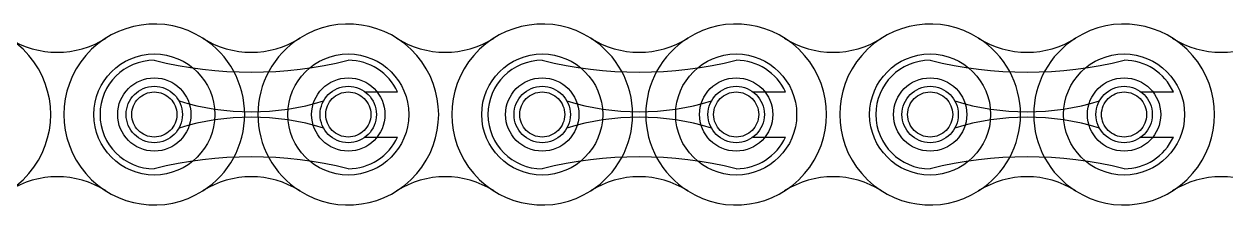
# Model space of a CAD drawing. Header units: metres. Extents: x 0 to 21025, y 0 to 14850.
# Drawn here: x 2350.6 to 2429.3, y 13249.6 to 13261.4 of the extents above; entities that cross this region are included whole.
import ezdxf

# ---------------------------------------------------------------- set-up
doc = ezdxf.new("R2010")
doc.units = ezdxf.units.M
doc.header["$LTSCALE"] = 25
doc.linetypes.add('HIDDEN2', pattern=[4.7625, 3.175, -1.5875])
doc.layers.add('ST1', color=7, linetype='HIDDEN2')

msp = doc.modelspace()

# ---------------------------------------------------------------- linework, layer by layer
at = {"layer": 'ST1'}
for p, q in [((2372.938, 13256.997), (2375.061, 13256.997)), ((2398.338, 13256.997), (2400.461, 13256.997)), ((2423.737, 13256.997), (2425.861, 13256.997)), ((2372.938, 13254.045), (2375.061, 13254.045)), ((2398.338, 13254.045), (2400.461, 13254.045)), ((2423.737, 13254.045), (2425.861, 13254.045))]:
    msp.add_line(p, q, dxfattribs=at)
for centre, radius in [((2359.131, 13255.521), 3.96), ((2371.831, 13255.521), 3.96), ((2384.531, 13255.521), 3.96), ((2397.23, 13255.521), 3.96), ((2409.93, 13255.521), 3.96), ((2422.63, 13255.521), 3.96), ((2359.131, 13255.521), 2.398), ((2371.831, 13255.521), 2.398), ((2384.531, 13255.521), 2.399), ((2397.23, 13255.521), 2.398), ((2409.93, 13255.521), 2.399), ((2422.63, 13255.521), 2.399), ((2359.131, 13255.521), 1.845), ((2359.131, 13255.521), 1.476), ((2371.831, 13255.521), 1.845), ((2371.831, 13255.521), 1.476), ((2384.531, 13255.521), 1.845), ((2384.531, 13255.521), 1.476), ((2397.23, 13255.521), 1.845), ((2397.23, 13255.521), 1.476), ((2409.93, 13255.521), 1.845), ((2409.93, 13255.521), 1.476), ((2422.63, 13255.521), 1.845), ((2422.63, 13255.521), 1.476)]:
    msp.add_circle(centre, radius, dxfattribs=at)
for centre, radius, start, end in [((2346.431, 13255.521), 5.92, 237.56669, 122.43331), ((2359.131, 13255.521), 5.92, 57.56669, 302.43331), ((2371.831, 13255.521), 5.92, 237.56669, 122.43331), ((2384.531, 13255.521), 5.92, 57.56669, 302.43331), ((2397.23, 13255.521), 5.92, 237.56669, 122.43331), ((2409.93, 13255.521), 5.92, 57.56669, 302.43331), ((2422.63, 13255.521), 5.92, 237.56669, 122.43331), ((2352.781, 13265.514), 5.92, 237.56669, 302.43331), ((2365.481, 13265.514), 5.92, 237.56669, 302.43331), ((2359.131, 13255.521), 5.92, 302.43324, 57.56676), ((2371.831, 13255.521), 5.92, 122.43324, 237.56676), ((2378.181, 13265.514), 5.92, 237.56669, 302.43331), ((2390.881, 13265.514), 5.92, 237.56669, 302.43331), ((2384.531, 13255.521), 5.92, 302.43324, 57.56676), ((2397.23, 13255.521), 5.92, 122.43324, 237.56676), ((2403.58, 13265.514), 5.92, 237.56669, 302.43331), ((2416.28, 13265.514), 5.92, 237.56669, 302.43331), ((2409.93, 13255.521), 5.92, 302.43324, 57.56676), ((2422.63, 13255.521), 5.92, 122.43324, 237.56676), ((2428.98, 13265.514), 5.92, 237.56669, 302.43331), ((2359.131, 13255.521), 3.552, 90, 270), ((2365.481, 13284.618), 26.322, 256.04015, 283.95985), ((2371.831, 13255.521), 3.552, 24.55336, 90), ((2384.531, 13255.521), 3.552, 90, 270), ((2390.881, 13284.618), 26.322, 256.04015, 283.95985), ((2397.23, 13255.521), 3.552, 24.55336, 90), ((2409.93, 13255.521), 3.552, 90, 270), ((2416.28, 13284.618), 26.322, 256.04015, 283.95985), ((2422.63, 13255.521), 3.552, 24.55336, 90), ((2365.481, 13271.874), 16.175, 252.993, 287.007), ((2390.881, 13271.874), 16.175, 252.993, 287.007), ((2416.28, 13271.874), 16.175, 252.993, 287.007), ((2365.481, 13239.169), 16.175, 72.993, 107.007), ((2390.881, 13239.169), 16.175, 72.993, 107.007), ((2416.28, 13239.169), 16.175, 72.993, 107.007), ((2371.831, 13255.521), 3.552, 270, 335.44664), ((2397.23, 13255.521), 3.552, 270, 335.44664), ((2422.63, 13255.521), 3.552, 270, 335.44664), ((2365.481, 13226.424), 26.322, 76.04015, 103.95985), ((2390.881, 13226.424), 26.322, 76.04015, 103.95985), ((2416.28, 13226.424), 26.322, 76.04015, 103.95985), ((2352.781, 13245.528), 5.92, 57.56669, 122.43331), ((2365.481, 13245.528), 5.92, 57.56669, 122.43331), ((2378.181, 13245.528), 5.92, 57.56669, 122.43331), ((2390.881, 13245.528), 5.92, 57.56669, 122.43331), ((2403.58, 13245.528), 5.92, 57.56669, 122.43331), ((2416.28, 13245.528), 5.92, 57.56669, 122.43331), ((2428.98, 13245.528), 5.92, 57.56669, 122.43331)]:
    msp.add_arc(centre, radius, start, end, dxfattribs=at)

doc.saveas('drawing.dxf')
